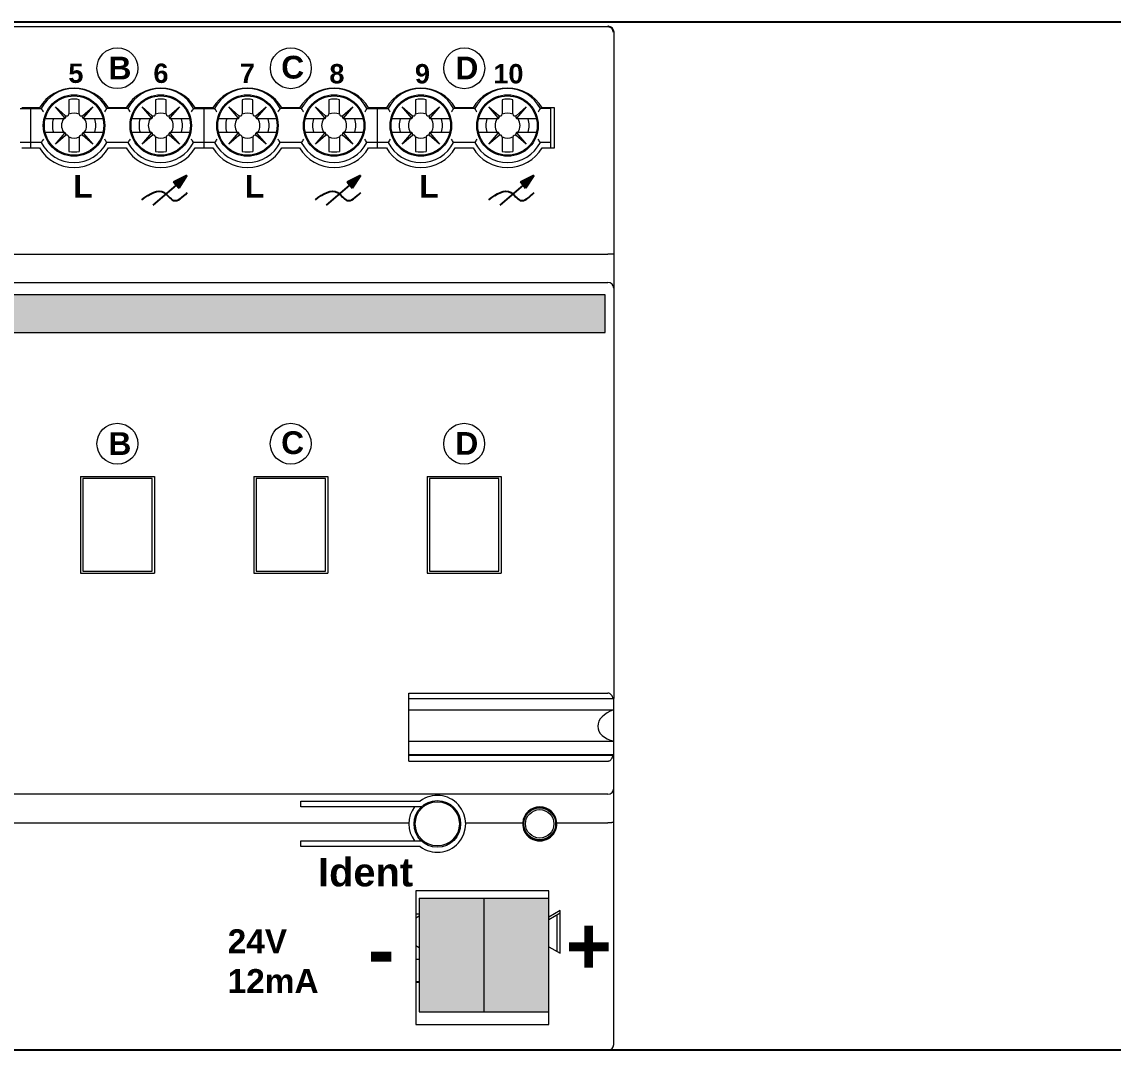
# Model space of a CAD drawing. Header units: millimetres. Extents: x -242231 to 419123, y -2399 to 525285.
# Drawn here: x -21271 to -20052, y 63654 to 64803 of the extents above; entities that cross this region are included whole.
import ezdxf

# ---------------------------------------------------------------- set-up
doc = ezdxf.new("R2010")
doc.units = ezdxf.units.MM
doc.layers.add('R-lagnir', color=7, linetype='Continuous', lineweight=25)
doc.styles.get("Standard").update_dxf_attribs({"font": 'arial.ttf'})

# ---------------------------------------------------------------- blocks, each defined once
blk = doc.blocks.new('ABB f@h DA-N-0.4.1 Töfludimmer')
h = blk.add_hatch(color=256)
h.dxf.hatch_style = 1
h.paths.add_polyline_path([(106.497, 49.411), (105.322, 48.819), (105.55, 48.564), (105.77, 48.302)])
h = blk.add_hatch(color=256)
h.dxf.hatch_style = 1
h.paths.add_polyline_path([(121.737, 49.411), (120.562, 48.819), (120.79, 48.564), (121.01, 48.302)])
h = blk.add_hatch(color=256)
h.dxf.hatch_style = 1
h.paths.add_polyline_path([(136.977, 49.411), (135.802, 48.819), (136.03, 48.564), (136.25, 48.302)])
h = blk.add_hatch(color=1)
h.dxf.hatch_style = 1
h.paths.add_polyline_path([(143.252, 35.601), (143.252, 38.9), (0.752, 38.9), (0.752, 35.601)])
at = {"true_color": 0x000000}
h = blk.add_hatch(color=18, dxfattribs=at)
h.dxf.hatch_style = 1
h.paths.add_polyline_path([(132.6, -14.123), (126.9, -14.123), (126.9, -24.123), (132.6, -24.123)])
h = blk.add_hatch(color=1)
h.dxf.hatch_style = 1
h.paths.add_polyline_path([(138.3, -14.123), (132.6, -14.123), (132.6, -24.123), (138.3, -24.123)])
at = {"color": 7, "linetype": 'Continuous', "lineweight": 0}
for p, q in [((0.5, 62.5), (143.5, 62.5)), ((144, 62), (144, 3.435)), ((96.107, 56.071), (96.107, 54.822)), ((97.034, 54.821), (97.034, 56.071)), ((103.727, 56.071), (103.727, 54.822)), ((104.654, 54.821), (104.654, 56.071)), ((111.347, 56.071), (111.347, 54.822)), ((112.274, 54.821), (112.274, 56.071)), ((118.967, 56.071), (118.967, 54.822)), ((119.894, 54.821), (119.894, 56.071)), ((126.587, 56.071), (126.587, 54.822)), ((127.514, 54.821), (127.514, 56.071)), ((134.207, 56.071), (134.207, 54.822)), ((135.134, 54.821), (135.134, 56.071)), ((91.833, 55.3), (93.687, 55.3)), ((93.539, 55.35), (91.981, 55.35)), ((92.76, 51.85), (92.76, 55.35)), ((95.759, 54.484), (94.931, 55.439)), ((94.931, 55.439), (95.824, 54.665)), ((97.317, 54.666), (98.209, 55.439)), ((98.209, 55.439), (97.381, 54.484)), ((101.307, 55.3), (99.453, 55.3)), ((101.159, 55.35), (99.601, 55.35)), ((103.379, 54.484), (102.551, 55.439)), ((102.551, 55.439), (103.444, 54.665)), ((104.937, 54.666), (105.829, 55.439)), ((105.829, 55.439), (105.001, 54.484)), ((107.073, 55.3), (108.927, 55.3)), ((108.779, 55.35), (107.221, 55.35)), ((108, 51.85), (108, 55.35)), ((110.999, 54.484), (110.171, 55.439)), ((110.171, 55.439), (111.064, 54.665)), ((112.557, 54.666), (113.449, 55.439)), ((113.449, 55.439), (112.621, 54.484)), ((116.547, 55.3), (114.693, 55.3)), ((116.399, 55.35), (114.841, 55.35)), ((118.619, 54.484), (117.791, 55.439)), ((117.791, 55.439), (118.684, 54.665)), ((120.177, 54.666), (121.069, 55.439)), ((121.069, 55.439), (120.241, 54.484)), ((122.313, 55.3), (124.167, 55.3)), ((124.019, 55.35), (122.461, 55.35)), ((123.24, 51.85), (123.24, 55.35)), ((126.239, 54.484), (125.411, 55.439)), ((125.411, 55.439), (126.304, 54.665)), ((127.797, 54.666), (128.689, 55.439)), ((128.689, 55.439), (127.861, 54.484)), ((131.787, 55.3), (129.933, 55.3)), ((131.639, 55.35), (130.081, 55.35)), ((133.859, 54.484), (133.031, 55.439)), ((133.031, 55.439), (133.924, 54.665)), ((135.417, 54.666), (136.309, 55.439)), ((136.309, 55.439), (135.481, 54.484)), ((138.48, 55.3), (137.553, 55.3)), ((138.8, 55.35), (137.701, 55.35)), ((138.48, 51.85), (138.48, 55.35)), ((138.8, 51.85), (138.8, 55.35)), ((95.674, 54.385), (94.026, 54.385)), ((95.854, 54.579), (95.759, 54.484)), ((97.381, 54.484), (97.287, 54.579)), ((99.114, 54.385), (97.466, 54.385)), ((103.295, 54.385), (101.646, 54.385)), ((103.474, 54.579), (103.379, 54.484)), ((105.001, 54.484), (104.907, 54.579)), ((106.734, 54.385), (105.086, 54.385)), ((110.915, 54.385), (109.266, 54.385)), ((111.094, 54.579), (110.999, 54.484)), ((112.621, 54.484), (112.527, 54.579)), ((114.354, 54.385), (112.706, 54.385)), ((118.534, 54.385), (116.886, 54.385)), ((118.714, 54.579), (118.619, 54.484)), ((120.241, 54.484), (120.147, 54.579)), ((121.974, 54.385), (120.326, 54.385)), ((126.155, 54.385), (124.506, 54.385)), ((126.334, 54.579), (126.239, 54.484)), ((127.861, 54.484), (127.767, 54.579)), ((129.594, 54.385), (127.946, 54.385)), ((133.775, 54.385), (132.126, 54.385)), ((133.954, 54.579), (133.859, 54.484)), ((135.481, 54.484), (135.387, 54.579)), ((137.214, 54.385), (135.566, 54.385)), ((94.026, 53.215), (95.674, 53.215)), ((94.931, 52.161), (95.759, 53.116)), ((95.824, 52.935), (94.931, 52.161)), ((95.759, 53.116), (95.854, 53.021)), ((96.107, 52.778), (96.107, 51.529)), ((97.034, 52.772), (97.034, 51.529)), ((97.281, 53.015), (97.381, 53.116)), ((98.209, 52.161), (97.303, 52.947)), ((97.381, 53.116), (98.209, 52.161)), ((97.459, 53.215), (99.114, 53.215)), ((101.646, 53.215), (103.295, 53.215)), ((102.551, 52.161), (103.379, 53.116)), ((103.444, 52.935), (102.551, 52.161)), ((103.379, 53.116), (103.474, 53.021)), ((103.727, 52.778), (103.727, 51.529)), ((104.654, 52.772), (104.654, 51.529)), ((104.901, 53.015), (105.001, 53.116)), ((105.829, 52.161), (104.923, 52.947)), ((105.001, 53.116), (105.829, 52.161)), ((105.079, 53.215), (106.734, 53.215)), ((109.266, 53.215), (110.915, 53.215)), ((110.171, 52.161), (110.999, 53.116)), ((111.064, 52.935), (110.171, 52.161)), ((110.999, 53.116), (111.094, 53.021)), ((111.347, 52.778), (111.347, 51.529)), ((112.274, 52.772), (112.274, 51.529)), ((112.521, 53.015), (112.621, 53.116)), ((113.449, 52.161), (112.543, 52.947)), ((112.621, 53.116), (113.449, 52.161)), ((112.699, 53.215), (114.354, 53.215)), ((116.886, 53.215), (118.534, 53.215)), ((117.791, 52.161), (118.619, 53.116)), ((118.684, 52.935), (117.791, 52.161)), ((118.619, 53.116), (118.714, 53.021)), ((118.967, 52.778), (118.967, 51.529)), ((119.894, 52.772), (119.894, 51.529)), ((120.141, 53.015), (120.241, 53.116)), ((121.069, 52.161), (120.163, 52.947)), ((120.241, 53.116), (121.069, 52.161)), ((120.319, 53.215), (121.974, 53.215)), ((124.506, 53.215), (126.155, 53.215)), ((125.411, 52.161), (126.239, 53.116)), ((126.304, 52.935), (125.411, 52.161)), ((126.239, 53.116), (126.334, 53.021)), ((126.587, 52.778), (126.587, 51.529)), ((127.514, 52.772), (127.514, 51.529)), ((127.761, 53.015), (127.861, 53.116)), ((128.689, 52.161), (127.783, 52.947)), ((127.861, 53.116), (128.689, 52.161)), ((127.939, 53.215), (129.594, 53.215)), ((132.126, 53.215), (133.775, 53.215)), ((133.031, 52.161), (133.859, 53.116)), ((133.924, 52.935), (133.031, 52.161)), ((133.859, 53.116), (133.954, 53.021)), ((134.207, 52.778), (134.207, 51.529)), ((135.134, 52.772), (135.134, 51.529)), ((135.381, 53.015), (135.481, 53.116)), ((136.309, 52.161), (135.403, 52.947)), ((135.481, 53.116), (136.309, 52.161)), ((135.559, 53.215), (137.214, 53.215)), ((93.687, 52.3), (91.833, 52.3)), ((91.981, 51.85), (93.539, 51.85)), ((101.307, 52.3), (99.453, 52.3)), ((99.601, 51.85), (101.159, 51.85)), ((108.927, 52.3), (107.073, 52.3)), ((107.221, 51.85), (108.779, 51.85)), ((116.547, 52.3), (114.693, 52.3)), ((114.841, 51.85), (116.399, 51.85)), ((124.167, 52.3), (122.313, 52.3)), ((122.461, 51.85), (124.019, 51.85)), ((131.787, 52.3), (129.933, 52.3)), ((130.081, 51.85), (131.639, 51.85)), ((138.48, 52.3), (137.553, 52.3)), ((137.701, 51.85), (138.8, 51.85)), ((0.5, 42.5), (143.5, 42.5)), ((0.5, 40), (143.5, 40)), ((143.252, 38.9), (0.752, 38.9)), ((143.252, 35.601), (143.252, 38.9)), ((0.752, 35.601), (143.252, 35.601)), ((97.13, 22.95), (97.13, 14.45)), ((97.13, 22.95), (103.63, 22.95)), ((97.33, 22.769), (97.33, 14.631)), ((103.43, 22.769), (97.33, 22.769)), ((103.43, 14.631), (103.43, 22.769)), ((103.63, 22.95), (103.63, 14.45)), ((112.37, 22.95), (112.37, 14.45)), ((112.37, 22.95), (118.87, 22.95)), ((118.67, 22.769), (112.57, 22.769)), ((112.57, 22.769), (112.57, 14.631)), ((118.67, 14.631), (118.67, 22.769)), ((118.87, 22.95), (118.87, 14.45)), ((127.61, 22.95), (134.11, 22.95)), ((127.61, 22.95), (127.61, 14.45)), ((133.91, 22.769), (127.81, 22.769)), ((127.81, 22.769), (127.81, 14.631)), ((133.91, 14.631), (133.91, 22.769)), ((134.11, 22.95), (134.11, 14.45)), ((97.13, 14.45), (103.63, 14.45)), ((97.33, 14.631), (103.43, 14.631)), ((112.37, 14.45), (118.87, 14.45)), ((112.57, 14.631), (118.67, 14.631)), ((127.61, 14.45), (134.11, 14.45)), ((127.81, 14.631), (133.91, 14.631)), ((126, 3.899), (143.5, 3.899)), ((126, -2.081), (126, 3.899)), ((126, 3.421), (143.953, 3.421)), ((144, -1.52), (144, 3.435)), ((126, 2.415), (144, 2.415)), ((126, -0.328), (144, -0.328)), ((144, -1.52), (126, -1.52)), ((126, -1.563), (143.951, -1.563)), ((144, -27), (144, -1.52)), ((126, -2.081), (143.5, -2.081)), ((143.5, -5), (0.5, -5)), ((116.5, -5.6), (127, -5.6)), ((116.5, -6.1), (116.5, -5.6)), ((127.103, -6.1), (116.5, -6.1)), ((0.5, -7.5), (126.002, -7.5)), ((130.998, -7.5), (136.003, -7.5)), ((138.997, -7.5), (143.5, -7.5)), ((116.5, -9.1), (127.103, -9.1)), ((116.5, -9.6), (116.5, -9.1)), ((127, -9.6), (116.5, -9.6)), ((138.3, -13.5), (126.6, -13.5)), ((126.6, -13.5), (126.6, -25.25)), ((126.9, -14.123), (138.3, -14.123)), ((126.9, -14.123), (126.9, -24.123)), ((132.6, -14.123), (132.6, -24.123)), ((138.3, -25.25), (138.3, -13.5)), ((139.3, -15.223), (138.3, -15.8)), ((139.3, -18.977), (139.3, -15.223)), ((126.6, -15.5), (126.9, -15.5)), ((126.9, -15.727), (126.6, -15.9)), ((138.3, -16), (139.3, -15.423)), ((139.047, -18.831), (139.047, -15.569)), ((126.6, -18.3), (126.9, -18.473)), ((138.3, -18.4), (139.3, -18.977)), ((126.6, -19.5), (126.9, -19.5)), ((126.9, -24.123), (138.3, -24.123)), ((126.6, -25.25), (138.3, -25.25)), ((143.5, -27.5), (0.5, -27.5))]:
    blk.add_line(p, q, dxfattribs=at)
at = {"color": 7, "linetype": 'Continuous'}
for p, q in [((106.497, 49.411), (105.322, 48.819)), ((106.497, 49.411), (105.77, 48.302)), ((121.737, 49.411), (120.562, 48.819)), ((121.737, 49.411), (121.01, 48.302)), ((136.977, 49.411), (135.802, 48.819)), ((136.977, 49.411), (136.25, 48.302)), ((105.55, 48.564), (103.504, 46.793)), ((105.55, 48.564), (105.322, 48.819)), ((105.55, 48.564), (105.77, 48.302)), ((120.79, 48.564), (118.744, 46.793)), ((120.79, 48.564), (120.562, 48.819)), ((120.79, 48.564), (121.01, 48.302)), ((136.03, 48.564), (133.984, 46.793)), ((136.03, 48.564), (135.802, 48.819)), ((136.03, 48.564), (136.25, 48.302)), ((126.6, -21.5), (126.9, -21.5))]:
    blk.add_line(p, q, dxfattribs=at)
at = {"lineweight": 0}
for centre, radius in [((100.384, 58.84), 1.798), ((115.624, 58.839), 1.798), ((130.864, 58.834), 1.798), ((96.57, 53.8), 2.7), ((96.57, 53.8), 2.61), ((104.19, 53.8), 2.7), ((104.19, 53.8), 2.61), ((111.81, 53.8), 2.7), ((111.81, 53.8), 2.61), ((119.43, 53.8), 2.7), ((119.43, 53.8), 2.61), ((127.05, 53.8), 2.7), ((127.05, 53.8), 2.61), ((134.67, 53.8), 2.7), ((134.67, 53.8), 2.61), ((100.379, 25.825), 1.798), ((115.619, 25.825), 1.798), ((130.859, 25.825), 1.798)]:
    blk.add_circle(centre, radius, dxfattribs=at)
at = {"color": 7, "linetype": 'Continuous', "lineweight": 0}
for centre, radius in [((128.5, -7.6), 2.05), ((128.5, -7.6), 1.943), ((137.5, -7.6), 1.45), ((137.5, -7.6), 1.4), ((137.5, -7.6), 1.25)]:
    blk.add_circle(centre, radius, dxfattribs=at)
at = {"color": 7, "linetype": 'Continuous'}
for start, end in [(83.32555, 90), (0, 90), (0, 6.67446)]:
    blk.add_arc((143.5, 62), 0.5, start, end, dxfattribs=at)
at = {"color": 7, "linetype": 'Continuous', "lineweight": 0}
for centre, radius, start, end in [((96.57, 53.6), 3.5, 30, 150), ((96.57, 53.8), 3.25, 27.48643, 152.51357), ((104.19, 53.6), 3.5, 30, 150), ((104.19, 53.8), 3.25, 27.48643, 152.51357), ((111.81, 53.6), 3.5, 30, 150), ((111.81, 53.8), 3.25, 27.48643, 152.51357), ((119.43, 53.6), 3.5, 30, 150), ((119.43, 53.8), 3.25, 27.48643, 152.51357), ((127.05, 53.6), 3.5, 30, 150), ((127.05, 53.8), 3.25, 27.48643, 152.51357), ((134.67, 53.6), 3.5, 30, 150), ((134.67, 53.8), 3.25, 27.48643, 152.51357), ((96.57, 53.8), 2.317, 78.46304, 101.53696), ((104.19, 53.8), 2.317, 78.46304, 101.53696), ((111.81, 53.8), 2.317, 78.46304, 101.53696), ((119.43, 53.8), 2.317, 78.46304, 101.53696), ((127.05, 53.8), 2.317, 78.46304, 101.53696), ((134.67, 53.8), 2.317, 78.46304, 101.53696), ((103.844, 61.464), 11.882, 211.25267, 212.96059), ((95.674, 54.565), 0.18, 270, 45.573), ((95.926, 54.822), 0.18, 225.573, 0), ((96.57, 53.8), 1.098, 65.03079, 114.96921), ((97.214, 54.821), 0.18, 180, 314.56131), ((97.466, 54.565), 0.18, 134.56131, 270), ((89.289, 61.469), 11.89, 327.03998, 328.74675), ((111.464, 61.464), 11.882, 211.25267, 212.96059), ((103.295, 54.565), 0.18, 270, 45.573), ((103.547, 54.822), 0.18, 225.573, 0), ((104.19, 53.8), 1.098, 65.03079, 114.96921), ((104.834, 54.821), 0.18, 180, 314.56131), ((105.086, 54.565), 0.18, 134.56131, 270), ((96.909, 61.469), 11.89, 327.03998, 328.74675), ((119.084, 61.464), 11.882, 211.25267, 212.96059), ((110.915, 54.565), 0.18, 270, 45.573), ((111.167, 54.822), 0.18, 225.573, 0), ((111.81, 53.8), 1.098, 65.03079, 114.96921), ((112.454, 54.821), 0.18, 180, 314.56131), ((112.706, 54.565), 0.18, 134.56131, 270), ((104.529, 61.469), 11.89, 327.03998, 328.74675), ((126.704, 61.464), 11.882, 211.25267, 212.96059), ((118.534, 54.565), 0.18, 270, 45.573), ((118.786, 54.822), 0.18, 225.573, 0), ((119.43, 53.8), 1.098, 65.03079, 114.96921), ((120.074, 54.821), 0.18, 180, 314.56131), ((120.326, 54.565), 0.18, 134.56131, 270), ((112.149, 61.469), 11.89, 327.03998, 328.74675), ((134.324, 61.464), 11.882, 211.25267, 212.96059), ((126.155, 54.565), 0.18, 270, 45.573), ((126.407, 54.822), 0.18, 225.573, 0), ((127.05, 53.8), 1.098, 65.03079, 114.96921), ((127.694, 54.821), 0.18, 180, 314.56131), ((127.946, 54.565), 0.18, 134.56131, 270), ((119.769, 61.469), 11.89, 327.03998, 328.74675), ((141.944, 61.464), 11.882, 211.25267, 212.96059), ((133.775, 54.565), 0.18, 270, 45.573), ((134.027, 54.822), 0.18, 225.573, 0), ((134.67, 53.8), 1.098, 65.03079, 114.96921), ((135.314, 54.821), 0.18, 180, 314.56131), ((135.566, 54.565), 0.18, 134.56131, 270), ((127.389, 61.469), 11.89, 327.03998, 328.74675), ((96.57, 53.8), 1.907, 162.13907, 197.86093), ((96.57, 53.8), 1.098, 147.80605, 212.19395), ((96.57, 53.8), 1.098, 0, 32.19395), ((96.57, 53.8), 1.098, 327.80605, 0), ((96.57, 53.8), 1.907, 342.13907, 17.86093), ((104.19, 53.8), 1.907, 162.13907, 197.86093), ((104.19, 53.8), 1.098, 147.80605, 212.19395), ((104.19, 53.8), 1.098, 0, 32.19395), ((104.19, 53.8), 1.098, 327.80605, 0), ((104.19, 53.8), 1.907, 342.13907, 17.86093), ((111.81, 53.8), 1.907, 162.13907, 197.86093), ((111.81, 53.8), 1.098, 147.80605, 212.19395), ((111.81, 53.8), 1.098, 0, 32.19395), ((111.81, 53.8), 1.098, 327.80605, 0), ((111.81, 53.8), 1.907, 342.13907, 17.86093), ((119.43, 53.8), 1.907, 162.13907, 197.86093), ((119.43, 53.8), 1.098, 147.80605, 212.19395), ((119.43, 53.8), 1.098, 0, 32.19395), ((119.43, 53.8), 1.098, 327.80605, 0), ((119.43, 53.8), 1.907, 342.13907, 17.86093), ((127.05, 53.8), 1.907, 162.13907, 197.86093), ((127.05, 53.8), 1.098, 147.80605, 212.19395), ((127.05, 53.8), 1.098, 0, 32.19395), ((127.05, 53.8), 1.098, 327.80605, 0), ((127.05, 53.8), 1.907, 342.13907, 17.86093), ((134.67, 53.8), 1.907, 162.13907, 197.86093), ((134.67, 53.8), 1.098, 147.80605, 212.19395), ((134.67, 53.8), 1.098, 0, 32.19395), ((134.67, 53.8), 1.098, 327.80605, 0), ((134.67, 53.8), 1.907, 342.13907, 17.86093), ((95.674, 53.035), 0.18, 314.427, 90), ((95.926, 52.778), 0.18, 0, 134.427), ((96.57, 53.8), 1.098, 245.03079, 294.96921), ((97.214, 52.772), 0.18, 46.91795, 180), ((97.459, 53.035), 0.18, 90, 226.91795), ((103.295, 53.035), 0.18, 314.427, 90), ((103.547, 52.778), 0.18, 0, 134.427), ((104.19, 53.8), 1.098, 245.03079, 294.96921), ((104.834, 52.772), 0.18, 46.91795, 180), ((105.079, 53.035), 0.18, 90, 226.91795), ((110.915, 53.035), 0.18, 314.427, 90), ((111.167, 52.778), 0.18, 0, 134.427), ((111.81, 53.8), 1.098, 245.03079, 294.96921), ((112.454, 52.772), 0.18, 46.91795, 180), ((112.699, 53.035), 0.18, 90, 226.91795), ((118.534, 53.035), 0.18, 314.427, 90), ((118.786, 52.778), 0.18, 0, 134.427), ((119.43, 53.8), 1.098, 245.03079, 294.96921), ((120.074, 52.772), 0.18, 46.91795, 180), ((120.319, 53.035), 0.18, 90, 226.91795), ((126.155, 53.035), 0.18, 314.427, 90), ((126.407, 52.778), 0.18, 0, 134.427), ((127.05, 53.8), 1.098, 245.03079, 294.96921), ((127.694, 52.772), 0.18, 46.91795, 180), ((127.939, 53.035), 0.18, 90, 226.91795), ((133.775, 53.035), 0.18, 314.427, 90), ((134.027, 52.778), 0.18, 0, 134.427), ((134.67, 53.8), 1.098, 245.03079, 294.96921), ((135.314, 52.772), 0.18, 46.91795, 180), ((135.559, 53.035), 0.18, 90, 226.91795), ((96.57, 53.6), 3.5, 210, 330), ((103.851, 46.131), 11.89, 147.03998, 148.74675), ((96.57, 53.8), 3.25, 207.48643, 332.51357), ((89.553, 46.297), 11.578, 31.23027, 32.983), ((104.19, 53.6), 3.5, 210, 330), ((111.471, 46.131), 11.89, 147.03998, 148.74675), ((104.19, 53.8), 3.25, 207.48643, 332.51357), ((96.916, 46.136), 11.882, 31.25267, 32.96059), ((111.81, 53.6), 3.5, 210, 330), ((119.091, 46.131), 11.89, 147.03998, 148.74675), ((111.81, 53.8), 3.25, 207.48643, 332.51357), ((104.793, 46.297), 11.578, 31.23027, 32.983), ((119.43, 53.6), 3.5, 210, 330), ((126.711, 46.131), 11.89, 147.03998, 148.74675), ((119.43, 53.8), 3.25, 207.48643, 332.51357), ((112.156, 46.136), 11.882, 31.25267, 32.96059), ((127.05, 53.6), 3.5, 210, 330), ((134.331, 46.131), 11.89, 147.03998, 148.74675), ((127.05, 53.8), 3.25, 207.48643, 332.51357), ((120.033, 46.297), 11.578, 31.23027, 32.983), ((134.67, 53.6), 3.5, 210, 330), ((141.951, 46.131), 11.89, 147.03998, 148.74675), ((134.67, 53.8), 3.25, 207.48643, 332.51357), ((127.396, 46.136), 11.882, 31.25267, 32.96059), ((96.57, 53.8), 2.317, 258.46304, 281.53696), ((104.19, 53.8), 2.317, 258.46304, 281.53696), ((111.81, 53.8), 2.317, 258.46304, 281.53696), ((119.43, 53.8), 2.317, 258.46304, 281.53696), ((127.05, 53.8), 2.317, 258.46304, 281.53696), ((134.67, 53.8), 2.317, 258.46304, 281.53696), ((143.5, 39.5), 0.5, 0, 90), ((143.5, -4.5), 0.5, 270, 0), ((128.5, -7.6), 2.5, 233.1301, 126.8699), ((128.5, -7.6), 2.5, 143.1301, 216.8699), ((137.5, -7.6), 1.5, 3.82255, 176.17745), ((143.5, -27), 0.5, 270, 0), ((143.5, -27), 0.5, 270, 276.67445), ((143.5, -27), 0.5, 353.32554, 0)]:
    blk.add_arc(centre, radius, start, end, dxfattribs=at)
for centre, major_axis, ratio, start_param, end_param in [((144.933, 1.085), (2.331, 0.177), 0.639113, 1.933787, 4.252346), ((137.5, -7.6), (0, 1.5), 1, 1.504342, 4.778843)]:
    blk.add_ellipse(centre, major_axis=major_axis, ratio=ratio, start_param=start_param, end_param=end_param, dxfattribs=at)
at = {"color": 7, "linetype": 'Continuous'}
for points in [[(102.539, 47.282), (104.486, 47.917), (105.309, 47.221), (106.526, 47.898)], [(117.779, 47.282), (119.726, 47.917), (120.549, 47.221), (121.766, 47.898)], [(133.019, 47.282), (134.966, 47.917), (135.789, 47.221), (137.006, 47.898)]]:
    blk.add_spline(points, degree=3, dxfattribs=at)
at = {"color": 7, "linetype": 'Continuous', "lineweight": 0}
for points, knots in [([(144, 42.483), (144, 42.483), (143.999, 42.484), (143.996, 42.485), (143.989, 42.486), (143.977, 42.488), (143.96, 42.489), (143.94, 42.491), (143.914, 42.492), (143.885, 42.494), (143.852, 42.495), (143.816, 42.496), (143.762, 42.497), (143.689, 42.499), (143.596, 42.5), (143.533, 42.5), (143.5, 42.5)], [0, 0, 0, 0, 0.002088, 0.006071, 0.020819, 0.044822, 0.077942, 0.119892, 0.170286, 0.228649, 0.294426, 0.366988, 0.445642, 0.61815, 0.805333, 1, 1, 1, 1]), ([(143.953, 3.421), (143.938, 3.474), (143.9, 3.579), (143.829, 3.702), (143.752, 3.79), (143.682, 3.847), (143.596, 3.889), (143.532, 3.899), (143.5, 3.899)], [0, 0, 0, 0, 0.235272, 0.476069, 0.600417, 0.728729, 0.86215, 1, 1, 1, 1]), ([(144, 3.435), (144, 3.434), (143.997, 3.431), (143.993, 3.429), (143.985, 3.427), (143.972, 3.424), (143.96, 3.422), (143.953, 3.421)], [0, 0, 0, 0, 0.096051, 0.178847, 0.288345, 0.589601, 1, 1, 1, 1]), ([(143.5, -2.081), (143.516, -2.081), (143.548, -2.078), (143.61, -2.061), (143.68, -2.024), (143.751, -1.962), (143.808, -1.891), (143.856, -1.813), (143.908, -1.706), (143.936, -1.62), (143.951, -1.563)], [0, 0, 0, 0, 0.065985, 0.131597, 0.260608, 0.387149, 0.511765, 0.635026, 0.757342, 1, 1, 1, 1]), ([(143.951, -1.563), (143.958, -1.562), (143.97, -1.56), (143.984, -1.557), (143.993, -1.554), (143.997, -1.552), (144, -1.55), (144, -1.548)], [0, 0, 0, 0, 0.411037, 0.712728, 0.822279, 0.90496, 1, 1, 1, 1]), ([(144, -7.483), (144, -7.483), (143.999, -7.484), (143.996, -7.485), (143.989, -7.486), (143.977, -7.488), (143.96, -7.489), (143.94, -7.491), (143.914, -7.492), (143.885, -7.494), (143.852, -7.495), (143.816, -7.496), (143.762, -7.497), (143.689, -7.499), (143.596, -7.5), (143.533, -7.5), (143.5, -7.5)], [0, 0, 0, 0, 0.002088, 0.006071, 0.020819, 0.044822, 0.077942, 0.119892, 0.170286, 0.228649, 0.294426, 0.366988, 0.445642, 0.61815, 0.805333, 1, 1, 1, 1])]:
    blk.add_open_spline(points, degree=3, knots=knots, dxfattribs=at)
at = {"attachment_point": 1}
for s, insert, char_height, width in [('{\\fArial|b1|i0|c0|p34;B}', (99.594, 59.853), 2, 4.63952), ('{\\fArial|b1|i0|c0|p34;C}', (114.777, 59.93), 2, 4.63952), ('{\\fArial|b1|i0|c0|p34;D}', (130.087, 59.86), 2, 4.63952), ('{\\fArial|b1|i0|c0|p34;5}', (96.071, 59.247), 1.7, 4.63952), ('{\\fArial|b1|i0|c0|p34;6}', (103.547, 59.247), 1.7, 4.63952), ('{\\fArial|b1|i0|c0|p34;7}', (111.148, 59.247), 1.7, 4.63952), ('{\\fArial|b1|i0|c0|p34;8}', (119.013, 59.207), 1.7, 4.63952), ('{\\fArial|b1|i0|c0|p34;9}', (126.531, 59.207), 1.7, 4.63952), ('{\\fArial|b1|i0|c0|p34;10}', (133.425, 59.207), 1.7, 4.63952), ('{\\fArial|b1|i0|c0|p34;L}', (96.492, 49.459), 2, 4.63952), ('{\\fArial|b1|i0|c0|p34;L}', (111.576, 49.459), 2, 4.63952), ('{\\fArial|b1|i0|c0|p34;L}', (126.905, 49.459), 2, 4.63952), ('{\\fArial|b1|i0|c0|p34;C}', (114.772, 26.915), 2, 4.63952), ('{\\fArial|b1|i0|c0|p34;B}', (99.589, 26.838), 2, 4.63952), ('{\\fArial|b1|i0|c0|p34;D}', (130.082, 26.85), 2, 4.63952), ('{\\fArial|b1|i0|c0|p34;Ident}', (118.021, -10.598), 2.5, 35.21839), ('{\\fArial|b1|i0|c0|p34;24V\\P12mA}', (110.075, -16.87), 2.1, 35.21839), ('{\\fArial|b1|i0|c0|p34;+}', (139.766, -15.818), 5, 35.21839), ('{\\fArial|b1|i0|c0|p34;-}', (122.399, -16.169), 5, 35.21839)]:
    blk.add_mtext(s, dxfattribs=dict(at, insert=insert, char_height=char_height, width=width))

msp = doc.modelspace()

# ---------------------------------------------------------------- linework, layer by layer
at = {"layer": 'R-lagnir', "color": 85, "true_color": 0x58ba48}
for p, q in [((-38530.367, 64803.187), (-1790.281, 64803.187)), ((-38530.367, 63654.296), (5746.977, 63654.296))]:
    msp.add_line(p, q, dxfattribs=at)

# ---------------------------------------------------------------- block references
at = {"xscale": 12.71138753492561, "yscale": 12.71138753492561, "zscale": 12.71138753492561}
msp.add_blockref('ABB f@h DA-N-0.4.1 Töfludimmer', (-22440.598, 64003.39), dxfattribs=at)

doc.saveas('drawing.dxf')
